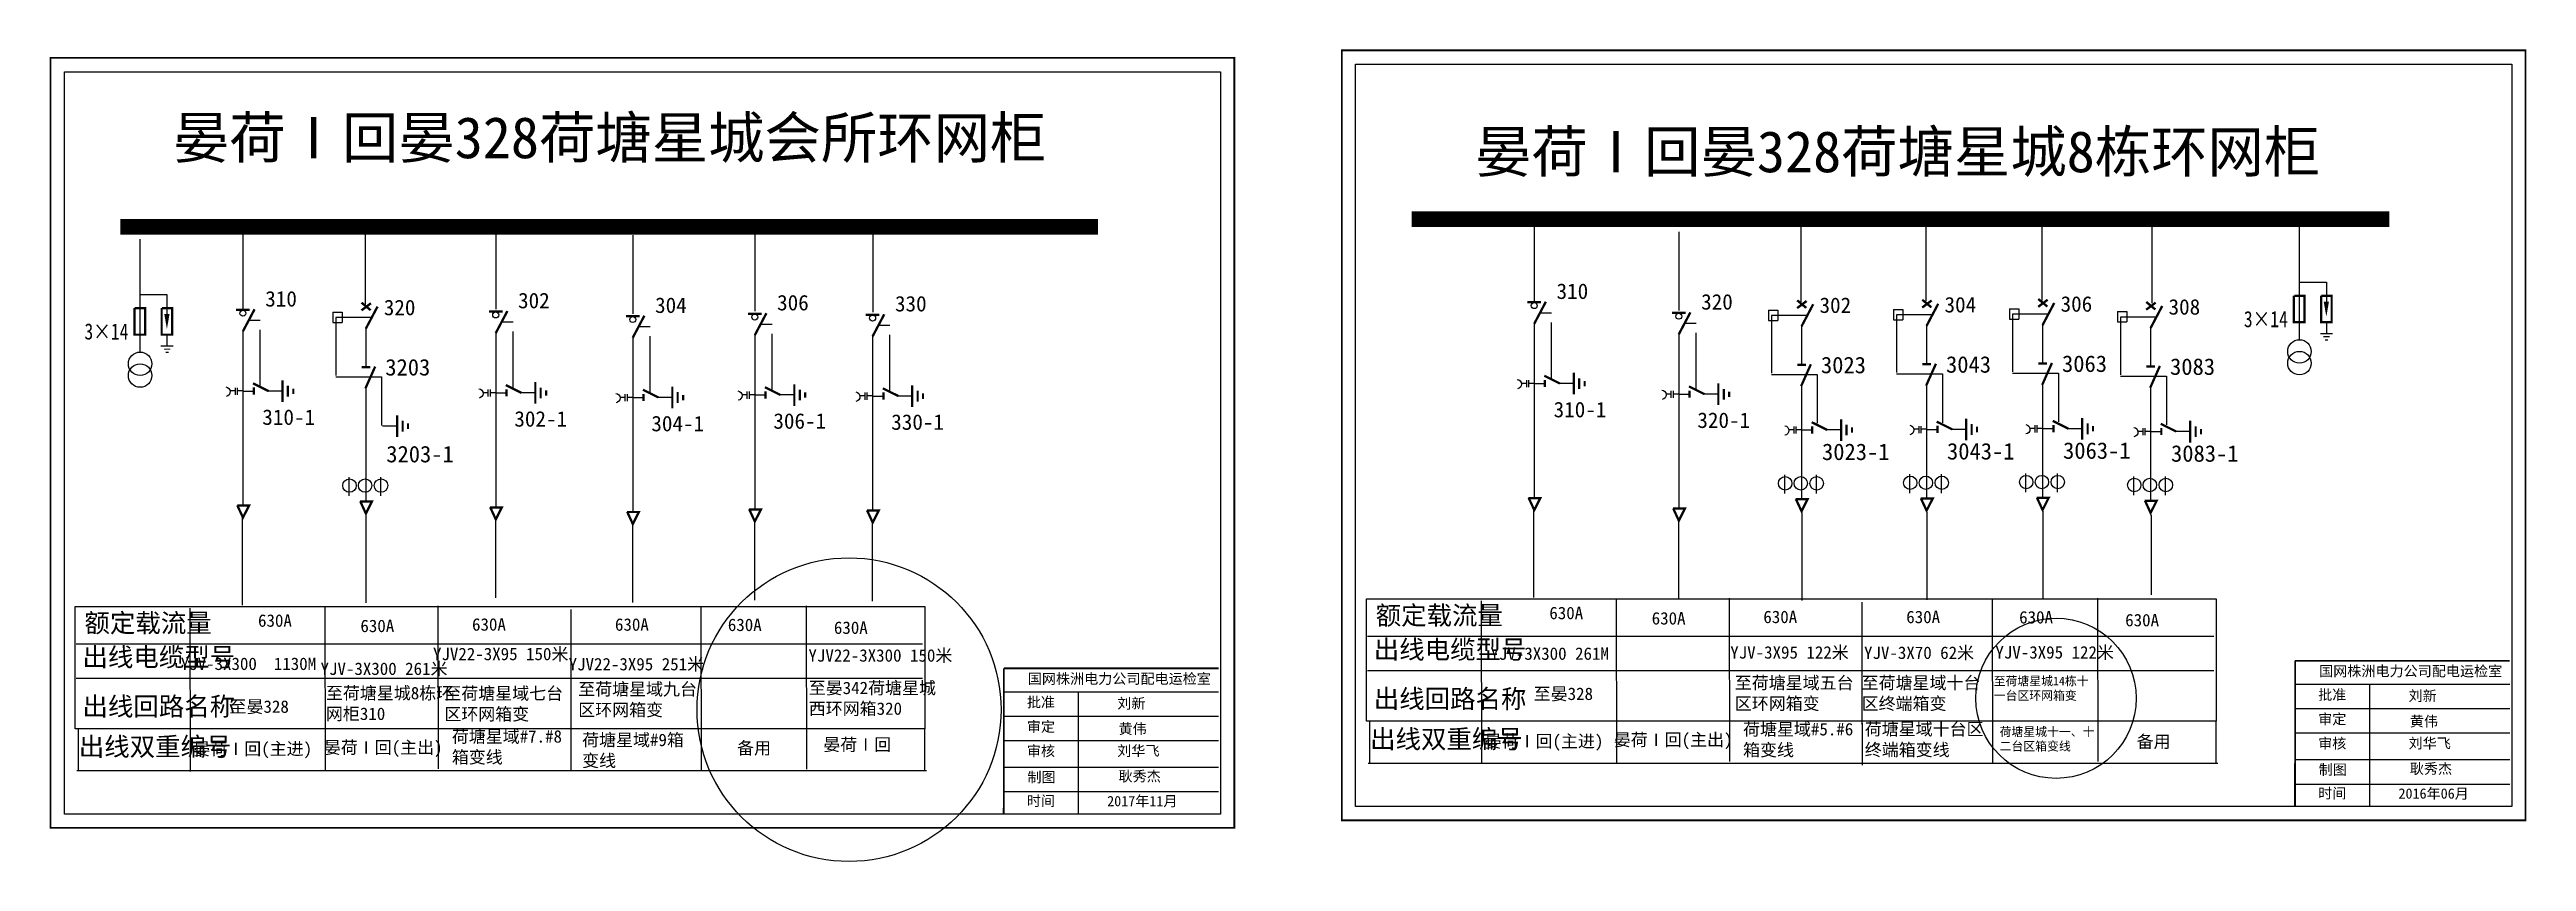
# Model space of a CAD drawing. Extents: x 242 to 640, y -254 to -123.
import ezdxf

# ---------------------------------------------------------------- set-up
doc = ezdxf.new("R2010")
doc.units = 0
doc.header["$LTSCALE"] = 0.774411
doc.linetypes.add('ACAD_ISO02W100', pattern=[15, 12, -3])
doc.layers.get('0').update_dxf_attribs({"linetype": 'CONTINUOUS'})
doc.layers.add('1', color=7, linetype='CONTINUOUS')
doc.styles.add('HZ', font='')
doc.styles.add('ST', font='', dxfattribs={"width": 0.8})
doc.styles.get("Standard").update_dxf_attribs({"font": '', "height": 2.5})
doc.styles.add('字体', font='', dxfattribs={"height": 2.5})
doc.styles.get('HZ').set_extended_font_data('SimSun')
doc.styles.get('ST').set_extended_font_data('SimSun')
doc.styles.get('Standard').set_extended_font_data('SimSun')
doc.styles.get('字体').set_extended_font_data('KaiTi_GB2312')

# ---------------------------------------------------------------- blocks, each defined once
blk = doc.blocks.new('JD')
for points in [[(-2, 0.2), (-2, -0.2), (2, 0.2), (2, -0.2)], [(1, -1.2), (1, -0.8), (-1, -1.2), (-1, -0.8)], [(-0.5, -1.8), (-0.5, -2.2), (0.5, -1.8), (0.5, -2.2)]]:
    blk.add_trace(points)

msp = doc.modelspace()

# ---------------------------------------------------------------- linework, layer by layer
for p, q in [((480.25, -151.31), (480.25, -163.84)), ((523.13, -151.27), (523.13, -163.79)), ((543.24, -151.18), (543.24, -163.71)), ((561.89, -151.06), (561.89, -163.59)), ((272.63, -152.53), (272.63, -165.05)), ((292.29, -151.63), (292.29, -164.16)), ((313.29, -152.34), (313.29, -164.98)), ((335.31, -153.08), (335.31, -165.72)), ((354.94, -152.68), (354.94, -165.32)), ((373.89, -152.85), (373.89, -165.49)), ((503.5, -152.55), (503.5, -165.18)), ((579.56, -151.5), (579.56, -164.03)), ((287.08, -165.48), (288.57, -165.48)), ((287.08, -165.48), (287.08, -167.14)), ((287.08, -167.14), (288.57, -167.14)), ((288.57, -165.48), (288.57, -167.14)), ((480.25, -167.24), (480.25, -195.44)), ((517.91, -165.12), (519.41, -165.12)), ((517.91, -165.12), (517.91, -166.78)), ((517.91, -166.78), (519.41, -166.78)), ((519.41, -165.12), (519.41, -166.78)), ((538.02, -165.03), (539.51, -165.03)), ((538.02, -165.03), (538.02, -166.69)), ((538.02, -166.69), (539.51, -166.69)), ((539.51, -165.03), (539.51, -166.69)), ((556.67, -164.91), (558.17, -164.91)), ((556.67, -164.91), (556.67, -166.57)), ((556.67, -166.57), (558.17, -166.57)), ((558.17, -164.91), (558.17, -166.57)), ((574.03, -165.38), (575.53, -165.38)), ((574.03, -165.38), (574.03, -167.04)), ((574.03, -167.04), (575.53, -167.04)), ((575.53, -165.38), (575.53, -167.04)), ((272.63, -168.46), (272.63, -196.65)), ((292.4, -168.02), (292.4, -174.2)), ((313.28, -168.74), (313.28, -196.94)), ((335.31, -169.48), (335.31, -197.68)), ((354.93, -169.08), (354.93, -197.28)), ((373.88, -169.25), (373.88, -197.45)), ((503.49, -168.95), (503.49, -197.15)), ((523.23, -167.65), (523.23, -173.83)), ((543.34, -167.56), (543.34, -173.75)), ((561.99, -167.45), (561.99, -173.63)), ((579.36, -167.92), (579.36, -174.1)), ((272.63, -178.17), (274.36, -178.17)), ((276.61, -178.12), (278.96, -178.12)), ((292.38, -177.55), (292.38, -195.92)), ((313.28, -178.45), (315.01, -178.45)), ((317.26, -178.4), (319.61, -178.4)), ((335.31, -179.19), (337.03, -179.19)), ((339.29, -179.15), (341.64, -179.15)), ((354.93, -178.79), (356.66, -178.79)), ((358.91, -178.74), (361.26, -178.74)), ((373.88, -178.96), (375.6, -178.96)), ((377.86, -178.91), (380.21, -178.91)), ((480.25, -176.95), (481.98, -176.95)), ((484.23, -176.9), (486.58, -176.9)), ((503.49, -178.66), (505.22, -178.66)), ((507.47, -178.61), (509.82, -178.61)), ((523.21, -177.18), (523.21, -195.55)), ((543.32, -177.09), (543.32, -195.46)), ((561.97, -176.97), (561.97, -195.34)), ((579.33, -177.44), (579.33, -195.81)), ((295.05, -183.74), (297.4, -183.74)), ((523.23, -184.42), (524.96, -184.42)), ((527.21, -184.37), (529.56, -184.37)), ((543.34, -184.33), (545.07, -184.33)), ((547.32, -184.28), (549.67, -184.28)), ((561.99, -184.21), (563.72, -184.21)), ((565.97, -184.17), (568.32, -184.17)), ((579.36, -184.68), (581.08, -184.68)), ((583.34, -184.64), (585.69, -184.64)), ((289.72, -195.04), (289.72, -192)), ((294.79, -195.04), (294.79, -192)), ((520.55, -194.67), (520.55, -191.63)), ((525.62, -194.67), (525.62, -191.63)), ((540.66, -194.58), (540.66, -191.54)), ((545.73, -194.58), (545.73, -191.54)), ((559.31, -194.46), (559.31, -191.42)), ((564.38, -194.46), (564.38, -191.42)), ((576.67, -194.93), (576.67, -191.89)), ((581.74, -194.93), (581.74, -191.89)), ((272.53, -198.32), (272.53, -212.63)), ((292.42, -198.1), (292.42, -212.24)), ((313.23, -198.63), (313.23, -211.46)), ((354.88, -198.98), (354.88, -211.81)), ((480.15, -197.1), (480.15, -211.41)), ((503.44, -198.84), (503.44, -211.67)), ((523.26, -197.73), (523.26, -211.88)), ((543.36, -197.64), (543.36, -211.79)), ((562.02, -197.52), (562.02, -211.67)), ((579.43, -198.1), (579.43, -210.97)), ((335.26, -199.38), (335.26, -212.21)), ((373.83, -199.15), (373.83, -211.98)), ((245.65, -232.54), (245.65, -212.82)), ((245.65, -212.82), (382.25, -212.82)), ((264.08, -213.13), (264.14, -239.4)), ((285.78, -212.89), (285.84, -239.16)), ((303.99, -212.72), (304.05, -238.98)), ((325.33, -213.34), (325.33, -239.31)), ((346.26, -212.98), (346.32, -239.25)), ((363.18, -212.73), (363.24, -239)), ((453.26, -231.32), (453.26, -211.6)), ((453.26, -211.6), (589.87, -211.6)), ((471.7, -211.92), (471.76, -238.18)), ((493.4, -211.67), (493.46, -237.94)), ((511.61, -211.5), (511.67, -237.77)), ((532.95, -212.12), (532.95, -231.84)), ((553.88, -211.76), (553.94, -238.03)), ((570.8, -211.52), (570.86, -237.78)), ((245.84, -218.86), (381.9, -218.86)), ((453.45, -217.64), (589.52, -217.64))]:
    msp.add_line(p, q)
at = {"linetype": 'ACAD_ISO02W100'}
for p, q in [((293.15, -166.35), (287.55, -166.35)), ((287.55, -166.35), (287.55, -175.86)), ((523.98, -165.98), (518.39, -165.98)), ((518.39, -165.98), (518.39, -175.5)), ((544.09, -165.89), (538.49, -165.89)), ((538.49, -165.89), (538.49, -175.41)), ((562.74, -165.78), (557.15, -165.78)), ((557.15, -165.78), (557.15, -175.29)), ((580.1, -166.25), (574.51, -166.25)), ((574.51, -166.25), (574.51, -175.76)), ((287.55, -175.86), (294.93, -175.86)), ((294.93, -175.86), (294.93, -183.72)), ((518.39, -175.5), (525.77, -175.5)), ((525.77, -175.5), (525.77, -183.35)), ((538.49, -175.41), (545.87, -175.41)), ((545.87, -175.41), (545.87, -183.26)), ((557.15, -175.29), (564.53, -175.29)), ((564.53, -175.29), (564.53, -183.14)), ((574.51, -175.76), (581.89, -175.76)), ((581.89, -175.76), (581.89, -183.61))]:
    msp.add_line(p, q, dxfattribs=at)
at = {"color": 0}
for p, q in [((382.25, -212.82), (382.25, -232.54)), ((589.87, -211.6), (589.87, -231.32)), ((245.84, -224.37), (381.9, -224.37)), ((453.45, -223.15), (589.52, -223.15)), ((382.25, -232.54), (245.65, -232.54)), ((589.87, -231.32), (453.26, -231.32)), ((590.16, -238.09), (453.56, -238.09)), ((382.55, -239.31), (245.94, -239.31))]:
    msp.add_line(p, q, dxfattribs=at)
at = {"color": 0, "linetype": 'Continuous'}
for p, q in [((394.98, -226.55), (429.49, -226.55)), ((406.95, -226.55), (406.95, -246.17)), ((602.59, -225.33), (637.11, -225.33)), ((614.57, -225.33), (614.57, -244.95)), ((394.98, -230.49), (429.49, -230.49)), ((602.59, -229.27), (637.11, -229.27)), ((382.24, -232.52), (382.24, -239.29)), ((394.98, -234.42), (429.49, -234.42)), ((589.86, -231.3), (589.86, -238.07)), ((602.59, -233.2), (637.11, -233.2)), ((394.98, -238.71), (429.49, -238.71)), ((602.59, -237.49), (637.11, -237.49)), ((394.98, -242.64), (429.49, -242.64)), ((602.59, -241.42), (637.11, -241.42))]:
    msp.add_line(p, q, dxfattribs=at)
at = {"linetype": 'Continuous'}
for p, q in [((246.14, -232.52), (246.14, -239.29)), ((453.76, -231.3), (453.76, -238.07)), ((532.99, -231.6), (532.99, -238.36))]:
    msp.add_line(p, q, dxfattribs=at)
at = {"color": 0, "linetype": 'Continuous', "const_width": 0.277}
for points in [[(449.3, -123.32), (639.65, -123.32), (639.65, -247.26), (449.3, -247.26)], [(241.68, -124.54), (432.03, -124.54), (432.03, -248.48), (241.68, -248.48)]]:
    msp.add_lwpolyline(points, close=True, dxfattribs=at)
at = {"color": 0, "linetype": 'Continuous'}
for points in [[(243.92, -126.78), (429.79, -126.78), (429.79, -246.24), (243.92, -246.24)], [(451.53, -125.56), (637.41, -125.56), (637.41, -245.02), (451.53, -245.02)]]:
    msp.add_lwpolyline(points, close=True, dxfattribs=at)
for points, const_width in [([(252.9, -151.72), (410.11, -151.72)], 2.49), ([(460.52, -150.5), (617.73, -150.5)], 2.49), ([(561.28, -164.6), (562.8, -163.46)], 0.374), ([(561.29, -163.35), (562.76, -164.57)], 0.374), ([(271.53, -165.1), (273.73, -165.1)], 0.374), ([(272.63, -168.55), (274.5, -165.01)], 0.374), ([(291.69, -165.17), (293.21, -164.03)], 0.374), ([(291.7, -163.93), (293.17, -165.15)], 0.374), ([(292.4, -168.11), (294.27, -164.57)], 0.374), ([(312.18, -165.38), (314.38, -165.38)], 0.374), ([(313.28, -168.84), (315.15, -165.29)], 0.374), ([(334.2, -166.13), (336.41, -166.13)], 0.374), ([(335.31, -169.58), (337.18, -166.03)], 0.374), ([(353.83, -165.73), (356.03, -165.73)], 0.374), ([(354.93, -169.18), (356.8, -165.63)], 0.374), ([(372.77, -165.9), (374.98, -165.9)], 0.374), ([(373.88, -169.35), (375.75, -165.8)], 0.374), ([(479.15, -163.88), (481.35, -163.88)], 0.374), ([(480.25, -167.34), (482.12, -163.79)], 0.374), ([(502.39, -165.59), (504.6, -165.59)], 0.374), ([(503.49, -169.04), (505.36, -165.5)], 0.374), ([(522.52, -164.81), (524.04, -163.67)], 0.374), ([(522.53, -163.56), (524, -164.78)], 0.374), ([(523.23, -167.75), (525.1, -164.2)], 0.374), ([(542.63, -164.72), (544.15, -163.58)], 0.374), ([(542.64, -163.47), (544.11, -164.69)], 0.374), ([(543.34, -167.66), (545.21, -164.11)], 0.374), ([(561.99, -167.54), (563.86, -163.99)], 0.374), ([(578.64, -165.07), (580.16, -163.93)], 0.374), ([(578.66, -163.82), (580.12, -165.04)], 0.374), ([(579.36, -168.01), (581.23, -164.46)], 0.374), ([(291.73, -174.3), (293.11, -174.3)], 0.374), ([(292.32, -177.75), (293.9, -174.22)], 0.374), ([(522.56, -173.93), (523.95, -173.93)], 0.374), ([(523.16, -177.38), (524.73, -173.86)], 0.374), ([(542.67, -173.84), (544.06, -173.84)], 0.374), ([(543.26, -177.3), (544.84, -173.77)], 0.374), ([(561.32, -173.73), (562.71, -173.73)], 0.374), ([(561.92, -177.18), (563.49, -173.65)], 0.374), ([(578.68, -174.2), (580.07, -174.2)], 0.374), ([(579.28, -177.65), (580.85, -174.12)], 0.374), ([(274.26, -176.92), (276.75, -178.17)], 0.374), ([(274.36, -177.59), (274.36, -178.74)], 0.374), ([(314.91, -177.2), (317.41, -178.45)], 0.374), ([(315.01, -177.88), (315.01, -179.03)], 0.374), ([(336.94, -177.95), (339.43, -179.19)], 0.374), ([(337.03, -178.62), (337.03, -179.77)], 0.374), ([(356.56, -177.55), (359.06, -178.79)], 0.374), ([(356.66, -178.22), (356.66, -179.37)], 0.374), ([(375.51, -177.72), (378, -178.96)], 0.374), ([(375.6, -178.39), (375.6, -179.54)], 0.374), ([(481.88, -175.7), (484.37, -176.95)], 0.374), ([(481.98, -176.38), (481.98, -177.53)], 0.374), ([(505.12, -177.41), (507.62, -178.66)], 0.374), ([(505.22, -178.08), (505.22, -179.23)], 0.374), ([(524.86, -183.18), (527.36, -184.42)], 0.374), ([(544.97, -183.09), (547.47, -184.33)], 0.374), ([(563.62, -182.97), (566.12, -184.21)], 0.374), ([(524.96, -183.85), (524.96, -185)], 0.374), ([(545.07, -183.76), (545.07, -184.91)], 0.374), ([(563.72, -183.64), (563.72, -184.79)], 0.374), ([(580.99, -183.44), (583.48, -184.68)], 0.374), ([(581.08, -184.11), (581.08, -185.26)], 0.374), ([(271.71, -196.6), (273.61, -196.6), (272.64, -198.53), (271.73, -196.57)], 0.374), ([(291.47, -195.94), (293.37, -195.94), (292.4, -197.87), (291.49, -195.9)], 0.374), ([(312.36, -196.88), (314.27, -196.88), (313.29, -198.81), (312.38, -196.85)], 0.374), ([(334.39, -197.63), (336.29, -197.63), (335.32, -199.56), (334.41, -197.59)], 0.374), ([(354.01, -197.23), (355.92, -197.23), (354.94, -199.15), (354.03, -197.19)], 0.374), ([(372.96, -197.4), (374.86, -197.4), (373.89, -199.32), (372.98, -197.36)], 0.374), ([(479.33, -195.38), (481.23, -195.38), (480.26, -197.31), (479.35, -195.35)], 0.374), ([(502.57, -197.09), (504.48, -197.09), (503.5, -199.02), (502.6, -197.06)], 0.374), ([(522.3, -195.57), (524.2, -195.57), (523.23, -197.5), (522.32, -195.54)], 0.374), ([(542.41, -195.48), (544.31, -195.48), (543.34, -197.41), (542.43, -195.45)], 0.374), ([(561.06, -195.37), (562.96, -195.37), (561.99, -197.3), (561.08, -195.33)], 0.374), ([(578.42, -195.84), (580.33, -195.84), (579.35, -197.77), (578.45, -195.8)], 0.374)]:
    msp.add_lwpolyline(points, dxfattribs=dict(const_width=const_width))
at = {"linetype": 'ACAD_ISO02W100'}
for points in [[(275.41, -177.61), (275.41, -166.82), (273.54, -166.82)], [(316.06, -177.89), (316.06, -167.1), (314.2, -167.1)], [(483.03, -176.4), (483.03, -165.6), (481.16, -165.6)], [(338.09, -178.64), (338.09, -167.85), (336.22, -167.85)], [(357.71, -178.24), (357.71, -167.44), (355.84, -167.44)], [(376.66, -178.41), (376.66, -167.61), (374.79, -167.61)], [(506.27, -178.1), (506.27, -167.31), (504.41, -167.31)]]:
    msp.add_lwpolyline(points, dxfattribs=at)
for points in [[(269.91, -177.51, -0.877934), (269.94, -179.02)], [(310.56, -177.79, -0.877934), (310.59, -179.31)], [(332.59, -178.53, -0.877934), (332.62, -180.05)], [(352.21, -178.13, -0.877934), (352.24, -179.65)], [(371.16, -178.3, -0.877934), (371.19, -179.82)], [(477.53, -176.29, -0.877934), (477.56, -177.81)], [(500.78, -178, -0.877934), (500.81, -179.52)], [(520.52, -183.76, -0.877934), (520.55, -185.28)], [(540.62, -183.67, -0.877934), (540.65, -185.19)], [(559.28, -183.55, -0.877934), (559.3, -185.07)], [(576.64, -184.02, -0.877934), (576.67, -185.54)]]:
    msp.add_lwpolyline(points, format="xyb")
for points in [[(271.37, -178.15), (270.58, -178.15)], [(271.37, -177.62), (271.37, -178.76)], [(271.72, -177.62), (271.72, -178.76)], [(272.63, -178.15), (271.72, -178.15)], [(312.02, -178.43), (311.23, -178.43)], [(312.02, -177.91), (312.02, -179.04)], [(312.37, -177.91), (312.37, -179.04)], [(313.28, -178.43), (312.37, -178.43)], [(334.05, -179.18), (333.26, -179.18)], [(334.05, -178.65), (334.05, -179.79)], [(334.4, -178.65), (334.4, -179.79)], [(335.3, -179.18), (334.4, -179.18)], [(353.67, -178.77), (352.88, -178.77)], [(353.67, -178.25), (353.67, -179.39)], [(354.02, -178.25), (354.02, -179.39)], [(354.93, -178.77), (354.02, -178.77)], [(372.62, -178.94), (371.83, -178.94)], [(372.62, -178.42), (372.62, -179.56)], [(372.97, -178.42), (372.97, -179.56)], [(373.87, -178.94), (372.97, -178.94)], [(478.99, -176.93), (478.2, -176.93)], [(478.99, -176.41), (478.99, -177.54)], [(479.34, -176.41), (479.34, -177.54)], [(480.24, -176.93), (479.34, -176.93)], [(502.24, -178.64), (501.45, -178.64)], [(502.24, -178.12), (502.24, -179.25)], [(502.59, -178.12), (502.59, -179.25)], [(503.49, -178.64), (502.59, -178.64)], [(521.97, -184.4), (521.19, -184.4)], [(521.97, -183.88), (521.97, -185.02)], [(522.32, -183.88), (522.32, -185.02)], [(523.23, -184.4), (522.32, -184.4)], [(542.08, -184.31), (541.29, -184.31)], [(542.08, -183.79), (542.08, -184.93)], [(542.43, -183.79), (542.43, -184.93)], [(543.34, -184.31), (542.43, -184.31)], [(560.73, -184.2), (559.95, -184.2)], [(560.73, -183.67), (560.73, -184.81)], [(561.08, -183.67), (561.08, -184.81)], [(561.99, -184.2), (561.08, -184.2)], [(578.1, -184.67), (577.31, -184.67)], [(578.1, -184.14), (578.1, -185.28)], [(578.45, -184.14), (578.45, -185.28)], [(579.35, -184.67), (578.45, -184.67)]]:
    msp.add_lwpolyline(points)
at = {"color": 0, "linetype": 'Continuous', "const_width": 0.277}
for points in [[(394.98, -222.79), (394.95, -246.11)], [(394.98, -222.79), (429.49, -222.79)], [(602.59, -221.58), (602.57, -244.89)], [(602.59, -221.58), (637.11, -221.58)]]:
    msp.add_lwpolyline(points, dxfattribs=at)
for centre, radius in [((272.63, -165.63), 0.479), ((313.28, -165.91), 0.479), ((335.31, -166.66), 0.479), ((354.93, -166.25), 0.479), ((373.88, -166.42), 0.479), ((480.25, -164.41), 0.479), ((503.49, -166.12), 0.479), ((289.77, -193.38), 1.08), ((292.28, -193.38), 1.08), ((294.84, -193.38), 1.08), ((520.6, -193.02), 1.08), ((523.11, -193.02), 1.08), ((525.67, -193.02), 1.08), ((540.71, -192.93), 1.08), ((543.22, -192.93), 1.08), ((545.78, -192.93), 1.08), ((559.36, -192.81), 1.08), ((561.87, -192.81), 1.08), ((564.43, -192.81), 1.08), ((576.73, -193.28), 1.08), ((579.23, -193.28), 1.08), ((581.8, -193.28), 1.08)]:
    msp.add_circle(centre, radius)
at = {"color": 1, "linetype": 'Continuous'}
for centre, radius in [((370.08, -229.45), 24.44), ((564.15, -227.62), 12.89)]:
    msp.add_circle(centre, radius, dxfattribs=at)
at = {"layer": '1'}
for p, q in [((256.06, -153.73), (256.06, -171.98)), ((603.26, -151.74), (603.26, -169.98)), ((256.04, -162.64), (260.41, -162.64)), ((260.41, -162.64), (260.41, -165.84)), ((603.24, -160.65), (607.61, -160.65)), ((607.61, -160.65), (607.61, -163.84)), ((607.61, -167.2), (607.61, -168.85)), ((260.41, -169.19), (260.41, -170.84))]:
    msp.add_line(p, q, dxfattribs=at)
at = {"layer": '1', "const_width": 0.36}
for points in [[(602.39, -162.83), (602.39, -167.09), (604.09, -167.09), (604.09, -162.83), (602.44, -162.83)], [(606.76, -162.83), (606.76, -167.09), (608.46, -167.09), (608.46, -162.83), (606.81, -162.83)], [(255.19, -164.82), (255.19, -169.08), (256.9, -169.08), (256.9, -164.82), (255.24, -164.82)], [(259.56, -164.82), (259.56, -169.08), (261.27, -169.08), (261.27, -164.82), (259.62, -164.82)]]:
    msp.add_lwpolyline(points, dxfattribs=at)
at = {"layer": '1'}
for points in [[(260.41, -165.78, 0.84, 0, 0), (260.41, -168.18, 0, 0, 0)], [(607.61, -163.79, 0.84, 0, 0), (607.61, -166.19, 0, 0, 0)]]:
    msp.add_lwpolyline(points, format="xyseb", dxfattribs=at)
for centre in [(603.29, -171.79), (256.1, -173.78), (256.1, -175.67), (603.29, -173.67)]:
    msp.add_circle(centre, 1.89, dxfattribs=at)

# ---------------------------------------------------------------- block references
at = {"xscale": 0.8729052835156494, "yscale": 0.8729052835156494, "zscale": 0.8729052835156237, "rotation": 90}
for p in [(486.61, -176.97), (278.99, -178.19), (319.64, -178.47), (341.67, -179.21), (361.29, -178.81), (380.24, -178.98), (509.86, -178.68), (297.43, -183.81), (529.6, -184.44), (549.7, -184.35), (568.36, -184.23), (585.72, -184.7)]:
    msp.add_blockref('JD', p, dxfattribs=at)
at = {"layer": '1', "xscale": 0.5040000006556511, "yscale": 0.5039999997243285, "zscale": 0.504}
for p in [(260.44, -170.92), (607.64, -168.92)]:
    msp.add_blockref('JD', p, dxfattribs=at)

# ---------------------------------------------------------------- texts
for s, height, p in [('310', 2.494, (276.22, -164.56)), ('302', 2.494, (316.87, -164.84)), ('304', 2.494, (338.9, -165.59)), ('306', 2.494, (358.52, -165.18)), ('310', 2.494, (483.84, -163.34)), ('320', 2.494, (507.09, -165.05)), ('302', 2.494, (526.12, -165.59)), ('304', 2.494, (546.22, -165.51)), ('306', 2.494, (564.88, -165.39)), ('320', 2.494, (295.28, -165.96)), ('308', 2.494, (582.24, -165.86)), ('3203', 2.66, (295.52, -175.66)), ('3023', 2.66, (526.35, -175.3)), ('3043', 2.66, (546.46, -175.21)), ('3063', 2.66, (565.11, -175.09)), ('3083', 2.66, (582.48, -175.56)), ('310-1', 2.494, (275.75, -183.61)), ('302-1', 2.494, (316.27, -183.89)), ('304-1', 2.494, (338.3, -184.64)), ('306-1', 2.494, (357.92, -184.23)), ('310-1', 2.494, (483.37, -182.39)), ('320-1', 2.494, (506.48, -184.1)), ('3203-1', 2.66, (295.68, -189.64)), ('3023-1', 2.66, (526.52, -189.27)), ('3043-1', 2.66, (546.62, -189.18)), ('3063-1', 2.66, (565.28, -189.07)), ('3083-1', 2.66, (582.64, -189.54)), ('630A', 2, (275.06, -216.1)), ('630A', 2, (291.52, -216.96)), ('630A', 2, (309.47, -216.73)), ('630A', 2, (332.45, -216.74)), ('630A', 2, (350.6, -216.79)), ('630A', 2, (482.68, -214.88)), ('630A', 2, (499.14, -215.74)), ('630A', 2, (517.09, -215.51)), ('630A', 2, (540.07, -215.52)), ('630A', 2, (558.22, -215.57)), ('630A', 2, (575.27, -216.03)), ('630A', 2, (367.65, -217.25)), ('YJV-3X95 122米', 2, (511.77, -221.23)), ('YJV-3X70 62米', 2, (533.28, -221.28)), ('YJV-3X95 122米', 2, (554.4, -221.22)), ('YJV-3X300  1130M', 2, (262.63, -223.06)), ('YJV-3X300 261米', 2, (285.11, -223.86)), ('YJV22-3X95 150米', 2, (303.19, -221.48)), ('YJV22-3X95 251米', 2, (325, -223.12)), ('YJV22-3X300 150米', 2, (363.56, -221.72)), ('YJV-3X300 261M', 2, (473.21, -221.42))]:
    msp.add_text(s, height=height).set_placement(p)
at = {"color": 1}
for s, p in [('330', (377.47, -165.35)), ('330-1', (376.87, -184.4))]:
    msp.add_text(s, height=2.494, dxfattribs=at).set_placement(p)
at = {"style": 'HZ'}
for s, height, p in [('额定载流量', 3, (247.15, -216.99)), ('额定载流量', 3, (454.76, -215.77)), ('出线电缆型号', 3, (246.83, -222.48)), ('出线电缆型号', 3, (454.45, -221.26)), ('出线回路名称', 3, (246.83, -230.42)), ('出线回路名称', 3, (454.45, -229.2)), ('至晏328', 2, (480.17, -227.89)), ('至晏328', 2, (270.48, -229.95)), ('出线双重编号', 3, (246.24, -236.89)), ('出线双重编号', 3, (453.86, -235.67))]:
    msp.add_text(s, height=height, dxfattribs=at).set_placement(p)
at = {"char_height": 6.6441, "width": 1358.6846, "attachment_point": 1, "style": '字体'}
for s, insert in [('{\\fSimSun|b0|i0|c134|p2;晏荷Ⅰ回晏328荷塘星城会所环网柜}', (261.37, -134.04)), ('{\\fSimSun|b0|i0|c134|p2;晏荷Ⅰ回晏328荷塘星城8栋环网柜}', (470.74, -136.3))]:
    msp.add_mtext(s, dxfattribs=dict(at, insert=insert))
at = {"color": 0, "linetype": 'Continuous', "attachment_point": 1, "style": '字体'}
for s, insert, char_height, width in [('国网株洲电力公司配电运检室', (606.45, -222.41), 1.6602, 45.388), ('{\\fSimSun|b0|i0|c134|p2;至\\C256;荷塘星城8栋环网柜310}', (285.98, -225.77), 2, 20.4201), ('{\\fSimSun|b0|i0|c134|p2;至荷塘星域七台区环网箱变}', (305.02, -225.82), 2, 20.4201), ('{\\fSimSun|b0|i0|c134|p2;至荷塘星域九台区环网箱变}', (326.54, -225.14), 2, 20.4201), ('{\\fSimSun|b0|i0|c134|p2;至晏342荷塘星城西环网箱320}', (363.61, -224.94), 2, 20.4201), ('国网株洲电力公司配电运检室', (398.83, -223.63), 1.6602, 45.388), ('{\\fSimSun|b0|i0|c134|p2;至荷塘星域五台区环网箱变}', (512.5, -224.12), 2, 20.4201), ('{\\fSimSun|b0|i0|c134|p2;至荷塘星域十台区终端箱变}', (532.9, -224.12), 2, 20.4201), ('{\\fSimSun|b0|i0|c134|p2;至荷塘星城14栋十一台区环网箱变}', (554.12, -224.14), 1.4, 16.1778), ('{\\fKaiTi_GB2312|b0|i0|c134|p49;批准}', (606.3, -226.2), 1.6602, 12.9834), ('{\\fSimSun|b0|i0|c134|p2;刘新}', (620.83, -226.39), 1.6602, 12.9834), ('{\\fKaiTi_GB2312|b0|i0|c134|p49;批准}', (398.68, -227.41), 1.6602, 12.9834), ('{\\fSimSun|b0|i0|c134|p2;刘新}', (413.21, -227.6), 1.6602, 12.9834), ('\\f\uffbfﾬￌﾣﾤ_GB2312|b0|i0|c134|p49;审定', (606.3, -230.13), 1.6602, 12.9834), ('黄伟', (621.04, -230.48), 1.66, 12.9834), ('{\\fSimSun|b0|i0|c134|p2;荷塘星域}#7.#8{\\fSimSun|b0|i0|c134|p2;箱变线}', (306.22, -232.75), 2, 18.6444), ('{\\fSimSun|b0|i0|c134|p2;荷塘星域}#9{\\fSimSun|b0|i0|c134|p2;箱变线}', (327.17, -233.31), 2, 18.6444), ('{\\fSimSun|b0|i0|c134|p2;备用}', (352.09, -234.62), 2, 20.4201), ('{\\fSimSun|b0|i0|c134|p2;晏荷Ⅰ回}', (365.94, -234.06), 2, 20.4201), ('\\f\uffbfﾬￌﾣﾤ_GB2312|b0|i0|c134|p49;审定', (398.68, -231.35), 1.6602, 12.9834), ('黄伟', (413.42, -231.7), 1.66, 12.9834), ('{\\fSimSun|b0|i0|c134|p2;荷塘星域}#5.#6{\\fSimSun|b0|i0|c134|p2;箱变线}', (513.83, -231.59), 2, 18.6444), ('{\\fSimSun|b0|i0|c134|p2;荷塘星域十台区终端箱变线}', (533.4, -231.56), 2, 20.4201), ('{\\fSimSun|b0|i0|c134|p2;荷塘星城十一、十二台区箱变线}', (555.07, -232.3), 1.4, 16.1778), ('{\\fSimSun|b0|i0|c134|p2;备用}', (577.11, -233.57), 2, 20.4201), ('\\f\uffbfﾬￌﾣﾤ_GB2312|b0|i0|c134|p49;审核', (606.3, -234.04), 1.6602, 12.9834), ('刘华飞', (620.83, -234.02), 1.66, 12.9834), ('\\f\uffbfﾬￌﾣﾤ_GB2312|b0|i0|c134|p49;审核', (398.68, -235.26), 1.6602, 12.9834), ('刘华飞', (413.21, -235.24), 1.66, 12.9834), ('\\f\uffbfﾬￌﾣﾤ_GB2312|b0|i0|c134|p49;制图', (606.39, -238.26), 1.6602, 12.9834), ('{\\fSimSun|b0|i0|c134|p2;耿秀杰}', (621.04, -238.11), 1.6602, 12.9834), ('\\f\uffbfﾬￌﾣﾤ_GB2312|b0|i0|c134|p49;制图', (398.77, -239.48), 1.6602, 12.9834), ('{\\fSimSun|b0|i0|c134|p2;耿秀杰}', (413.42, -239.33), 1.6602, 12.9834), ('\\f\uffbfﾬￌﾣﾤ_GB2312|b0|i0|c134|p49;时间', (606.3, -242.07), 1.6602, 12.9834), ('2016{\\fSimSun|b0|i0|c134|p2;年}06{\\fSimSun|b0|i0|c134|p2;月}', (619.21, -242.11), 1.6602, 15.1923), ('\\f\uffbfﾬￌﾣﾤ_GB2312|b0|i0|c134|p49;时间', (398.68, -243.29), 1.6602, 12.9834), ('2017{\\fSimSun|b0|i0|c134|p2;年}11{\\fSimSun|b0|i0|c134|p2;月}', (411.59, -243.33), 1.6602, 15.1923)]:
    msp.add_mtext(s, dxfattribs=dict(at, insert=insert, char_height=char_height, width=width))
at = {"color": 0, "linetype": 'Continuous', "char_height": 2, "width": 24.7339, "attachment_point": 1}
for s, insert in [('晏荷Ⅰ回(主进)', (264.66, -234.74)), ('晏荷Ⅰ回(主出)', (285.64, -234.53)), ('晏荷Ⅰ回(主进)', (472.28, -233.52)), ('晏荷Ⅰ回(主出)', (493.04, -233.28))]:
    msp.add_mtext(s, dxfattribs=dict(at, insert=insert))
at = {"layer": '1', "style": 'ST', "width": 0.8}
for p in [(594.35, -167.88), (247.15, -169.87)]:
    msp.add_text('3×14', height=2.6, dxfattribs=at).set_placement(p)

doc.saveas('drawing.dxf')
